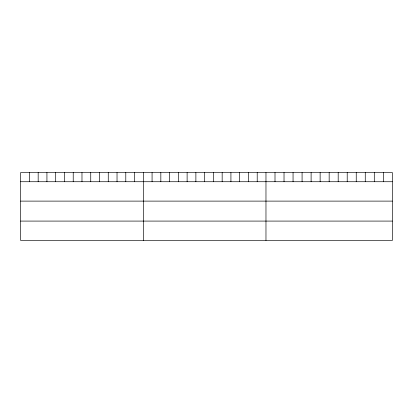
<?xml version="1.0" encoding="UTF-8"?>
<svg xmlns="http://www.w3.org/2000/svg" width="413" height="413" viewBox="0 0 413 413"><rect width="100%" height="100%" fill="white"/><g stroke="black" fill="none" stroke-linecap="round" stroke-linejoin="round"><path stroke-width="0.62" d="M392.35 181.725L392.35 240.469L20.65 240.469L20.65 172.531L392.35 172.531L392.35 181.725L20.65 181.725M20.65 201.11L392.35 201.11M20.65 221.084L392.35 221.084M383.321 172.531L383.321 181.725M374.297 172.531L374.297 181.725M365.268 172.531L365.268 181.725M356.243 172.531L356.243 181.725M347.214 172.531L347.214 181.725M338.19 172.531L338.19 181.725M329.161 172.531L329.161 181.725M320.132 172.531L320.132 181.725M311.108 172.531L311.108 181.725M302.079 172.531L302.079 181.725M293.054 172.531L293.054 181.725M284.025 172.531L284.025 181.725M275.001 172.531L275.001 181.725M265.972 172.531L265.972 240.469M257.211 172.531L257.211 181.725M248.45 172.531L248.45 181.725M239.69 172.531L239.69 181.725M230.924 172.531L230.924 181.725M222.163 172.531L222.163 181.725M213.402 172.531L213.402 181.725M204.641 172.531L204.641 181.725M195.881 172.531L195.881 181.725M187.12 172.531L187.12 181.725M178.359 172.531L178.359 181.725M169.593 172.531L169.593 181.725M160.833 172.531L160.833 181.725M152.072 172.531L152.072 181.725M143.311 172.531L143.311 240.469M134.55 172.531L134.55 181.725M125.789 172.531L125.789 181.725M117.029 172.531L117.029 181.725M108.263 172.531L108.263 181.725M99.502 172.531L99.502 181.725M90.741 172.531L90.741 181.725M81.981 172.531L81.981 181.725M73.22 172.531L73.22 181.725M64.459 172.531L64.459 181.725M55.698 172.531L55.698 181.725M46.932 172.531L46.932 181.725M38.172 172.531L38.172 181.725M29.411 172.531L29.411 181.725"/></g></svg>
